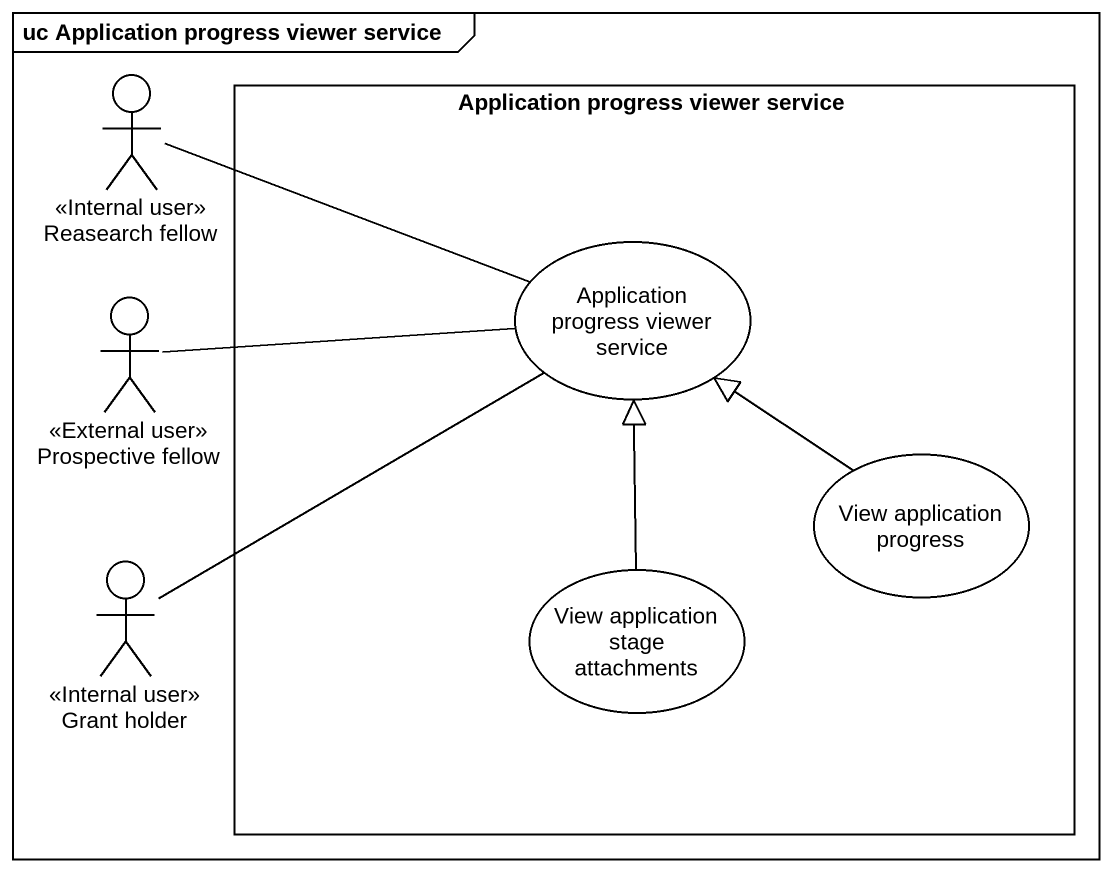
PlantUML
@startuml
mainframe uc Application progress viewer service
actor "Reasearch fellow" as Reasearch_fellow <<Internal user>>
rectangle "Application progress viewer service" as Application_progress_viewer {
  usecase "Application progress viewer service" as Application_progress_viewer_2
  usecase "View application progress" as View_application_progress
  usecase "View application stage attachments" as View_application_stage
}
actor "Prospective fellow" as Prospective_fellow <<External user>>
actor "Grant holder" as Grant_holder <<Internal user>>
Reasearch_fellow -right- Application_progress_viewer_2
Prospective_fellow -right- Application_progress_viewer_2
View_application_progress -up-|> Application_progress_viewer_2
Grant_holder -up- Application_progress_viewer_2
View_application_stage -up-|> Application_progress_viewer_2
@enduml
